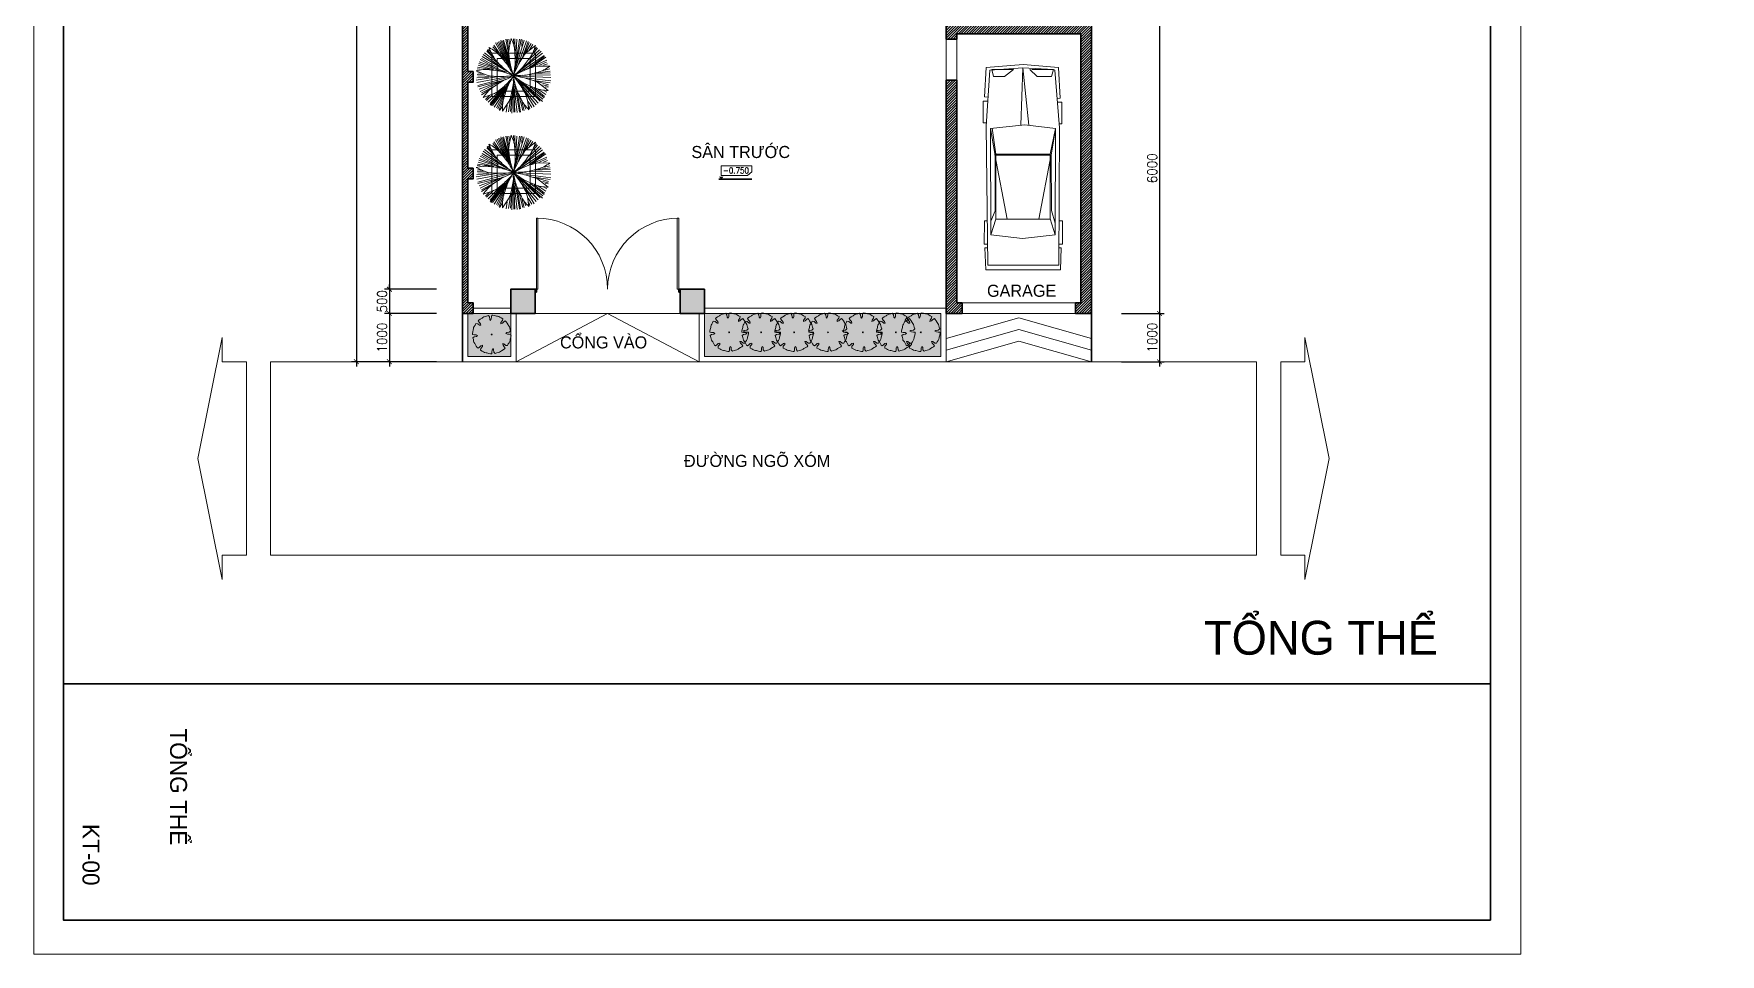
# Model space of a CAD drawing. Header units: millimetres. Extents: x -529782 to -142003, y -492574 to -273331.
# Drawn here: x -292566 to -257706, y -335362 to -316331 of the extents above; entities that cross this region are included whole.
import ezdxf
from ezdxf.enums import TextEntityAlignment as Align

# ---------------------------------------------------------------- set-up
doc = ezdxf.new("R2010")
doc.units = ezdxf.units.MM
doc.header["$LTSCALE"] = 500
doc.header["$MEASUREMENT"] = 0
doc.header["$PDMODE"] = 3
doc.layers.get('0').update_dxf_attribs({"linetype": 'CONTINUOUS', "lineweight": 13})
doc.layers.get('Defpoints').update_dxf_attribs({"color": 255, "linetype": 'CONTINUOUS', "lineweight": 13})
for name, color, linetype, lineweight in [('1.cat 30', 30, 'CONTINUOUS', 35), ('2.thay 145', 145, 'CONTINUOUS', 18), ('3.manh 08', 8, 'CONTINUOUS', 9), ('4.dim 08', 8, 'CONTINUOUS', 13), ('8.vat lieu 08', 8, 'CONTINUOUS', 5), ('9.text \xad white', 7, 'CONTINUOUS', 15), ('CA.manh 08', 8, 'CONTINUOUS', 9), ('CA.thay 145', 145, 'CONTINUOUS', 18), ('noithat', 15, 'CONTINUOUS', 9)]:
    doc.layers.add(name, color=color, linetype=linetype, lineweight=lineweight)
doc.styles.add('CA.JSC1', font='')
doc.styles.get("Standard").update_dxf_attribs({"font": 'txt.shx', "width": 0.9})
doc.styles.get('CA.JSC1').set_extended_font_data('.VnAvantH')
doc.dimstyles.new('CA 100', dxfattribs={"dimscale": 0, "dimtxt": 200, "dimasz": 100, "dimexe": 100, "dimexo": 0, "dimgap": 50, "dimtad": 1, "dimdec": 0, "dimzin": 0, "dimdsep": 46, "dimtxsty": 'Standard', "dimblk": 'ARCHTICK', "dimcen": 0.09, "dimdle": 100, "dimclrd": 256, "dimclre": 256, "dimclrt": 7, "dimadec": 0, "dimazin": 0, "dimtfac": 1, "dimtdec": 0, "dimtix": 1, "dimtmove": 2, "dimatfit": 3, "dimldrblk": 'DOT', "dimfxl": 0, "dimtolj": 1, "dimtzin": 0, "dimarcsym": 0})
pattern_1 = [(45, (77087.74, 81619.594), (-26.5165043, 26.5165043), [])]

# ---------------------------------------------------------------- blocks, each defined once
blk = doc.blocks.new('A$C47C16F96')
at = {"color": 116}
for p, q in [((594, 1081), (363, 1405)), ((584, 1116), (397, 1451)), ((685, 931), (430, 1463)), ((681, 966), (459, 1475)), ((763, 798), (488, 1480)), ((681, 1047), (512, 1509)), ((714, 960), (546, 1498)), ((685, 1087), (565, 1509)), ((690, 1122), (613, 1527)), ((671, 1307), (642, 1527)), ((695, 1405), (676, 1527)), ((681, 1347), (724, 1543)), ((777, 1434), (767, 1538)), ((791, 839), (994, 1509)), ((806, 1289), (801, 1538)), ((806, 913), (892, 1527)), ((821, 1122), (840, 1527)), ((835, 1029), (931, 1527)), ((854, 960), (1037, 1492)), ((941, 1382), (950, 1515)), ((946, 1116), (1071, 1480)), ((994, 1202), (1095, 1457)), ((1027, 1255), (1133, 1440)), ((1065, 1273), (1223, 1397)), ((1100, 1307), (1167, 1417)), ((627, 845), (64, 1064)), ((391, 937), (83, 1110)), ((459, 931), (107, 1128)), ((734, 803), (122, 1168)), ((565, 913), (141, 1215)), ((526, 971), (170, 1249)), ((387, 1116), (219, 1283)), ((344, 1168), (228, 1312)), ((329, 1231), (257, 1318)), ((350, 1175), (264, 1356)), ((468, 1231), (344, 1370)), ((796, 781), (1403, 1191)), ((844, 827), (1341, 1283)), ((946, 908), (1369, 1243)), ((989, 885), (1456, 1093)), ((1095, 937), (1413, 1173)), ((1124, 1133), (1307, 1312)), ((1152, 960), (1442, 1157)), ((1182, 1238), (1264, 1341)), ((1186, 1283), (1244, 1365)), ((1311, 989), (1451, 1052)), ((185, 796), (0, 875)), ((459, 758), (2, 682)), ((257, 746), (11, 729)), ((599, 746), (11, 636)), ((79, 908), (21, 919)), ((170, 803), (21, 798)), ((276, 908), (25, 948)), ((122, 821), (30, 832)), ((320, 758), (30, 769)), ((729, 758), (35, 572)), ((367, 896), (40, 989)), ((584, 850), (54, 1029)), ((801, 740), (1278, 208)), ((873, 763), (1543, 735)), ((1023, 729), (1543, 665)), ((1095, 787), (1533, 792)), ((1206, 821), (1528, 832)), ((1268, 832), (1528, 867)), ((1320, 973), (1520, 968)), ((1389, 989), (1475, 1018)), ((1413, 885), (1519, 913)), ((488, 659), (35, 543)), ((522, 665), (60, 497)), ((555, 682), (83, 446)), ((363, 549), (107, 417)), ((324, 515), (112, 381)), ((336, 389), (146, 324)), ((271, 365), (189, 283)), ((334, 381), (213, 260)), ((531, 509), (247, 226)), ((594, 561), (286, 173)), ((560, 532), (286, 202)), ((719, 688), (300, 156)), ((657, 578), (334, 156)), ((627, 509), (372, 121)), ((608, 462), (416, 110)), ((580, 370), (445, 92)), ((724, 370), (666, 29)), ((758, 555), (734, 0)), ((763, 694), (844, 11)), ((767, 601), (777, 18)), ((772, 665), (801, 18)), ((782, 682), (892, 18)), ((849, 451), (917, 23)), ((873, 682), (1321, 249)), ((883, 370), (960, 52)), ((922, 659), (1374, 289)), ((931, 555), (1240, 173)), ((950, 625), (1369, 243)), ((955, 526), (1196, 127)), ((1124, 543), (1403, 318)), ((1191, 677), (1528, 625)), ((1201, 520), (1413, 347)), ((1259, 653), (1495, 584)), ((1273, 497), (1442, 388)), ((1329, 595), (1486, 470)), ((1379, 584), (1485, 561)), ((1413, 462), (1456, 434)), ((1427, 543), (1490, 538)), ((570, 301), (473, 69)), ((541, 145), (483, 52)), ((656, 209), (546, 41)), ((642, 168), (618, 23)), ((734, 336), (709, 35)), ((946, 237), (989, 52)), ((984, 185), (1023, 81)), ((1058, 269), (1089, 70)), ((1076, 243), (1152, 116)), ((1085, 150), (1105, 92))]:
    blk.add_line(p, q, dxfattribs=at)
for centre, radius, start, end in [((-374, 1048), 1205, 17.5089, 24.2912), ((393, 1290), 400, 5.7289, 17.5089), ((60, 1711), 1205, 338.0766, 344.8589), ((-302, 293), 1205, 55.1668, 61.9491), ((1746, 1941), 1593, 208.7574, 212.0393), ((157, 954), 400, 43.3868, 55.1668), ((4188, 4766), 5277, 224.0639, 225.8628), ((-1408, -526), 2555, 41.1845, 43.3868), ((-3370, -2243), 5162, 39.6351, 41.1845), ((-55, 503), 857, 30.9681, 39.6351), ((2255, 1101), 1593, 171.0995, 174.3813), ((5913, 1846), 5277, 186.4059, 188.2049), ((2090, 1294), 1414, 188.2049, 193.8541), ((-1751, 1075), 2555, 3.5266, 5.7289), ((-4353, 914), 5162, 1.9772, 3.5266), ((-50, 1063), 857, 353.3102, 1.9772), ((2120, 337), 1414, 148.7726, 154.4218), ((5422, -1666), 5277, 146.9737, 148.7726), ((2124, 83), 1593, 131.6672, 134.9491), ((-3098, 4135), 5162, 322.5449, 324.0943), ((-986, 2606), 2555, 324.0943, 326.2966), ((806, 1411), 400, 326.2966, 338.0766), ((283, -296), 1205, 96.8041, 103.5864), ((188, 503), 400, 85.0241, 96.8041), ((719, 2297), 1593, 250.3947, 253.6765), ((1, -1644), 2555, 82.8217, 85.0241), ((667, 6030), 5277, 265.7011, 267.5001), ((-325, -4230), 5162, 81.2724, 82.8217), ((498, 2171), 1414, 267.5001, 273.1493), ((328, 25), 857, 72.6053, 81.2724), ((1498, 1994), 1414, 225.8628, 231.512), ((434, 3340), 2585, 273.1493, 277.3272), ((26, -941), 1869, 66.7406, 72.6053), ((1386, -1004), 1869, 108.9873, 114.8521), ((2226, 2910), 2585, 231.512, 235.6899), ((-1190, 2440), 2585, 315.396, 319.5739), ((-923, -18), 1869, 25.1033, 30.9681), ((2339, -253), 1869, 146.6283, 152.493), ((3226, 1575), 2585, 193.8541, 198.032), ((-1804, 901), 2585, 353.037, 357.2149), ((-1056, 1181), 1869, 347.4454, 353.3102), ((3175, -169), 2585, 154.4218, 158.5997), ((-382, 2247), 1869, 308.0131, 313.8779), ((2616, 1054), 1869, 188.7187, 194.5835), ((-1231, -867), 2585, 35.1275, 39.3054), ((2034, -1481), 2585, 114.9851, 119.1631), ((821, 2645), 1869, 268.5764, 274.4412), ((1945, 2227), 1869, 231.2823, 237.147), ((410, -1790), 2585, 77.691, 81.8689), ((319, 1517), 857, 313.8779, 322.5449), ((1540, -420), 1414, 109.3359, 114.9851), ((660, -647), 1414, 72.0418, 77.691), ((899, 1635), 857, 274.4412, 283.1083), ((2819, -4065), 5277, 107.537, 109.3359), ((-77, 5828), 5162, 283.1083, 284.6576), ((-531, -4321), 5277, 70.2428, 72.0418), ((1382, -619), 1593, 92.2306, 95.5124), ((583, 3306), 2555, 284.6576, 286.8599), ((1208, 1244), 400, 286.8599, 298.6399), ((822, 1950), 1205, 298.6399, 305.4223), ((1143, -353), 1205, 139.0508, 145.8331), ((535, 174), 400, 127.2708, 139.0508), ((1840, -1540), 2555, 125.0685, 127.2708), ((-278, 1860), 1593, 292.6414, 295.9233), ((3338, -3674), 5162, 123.5191, 125.0685), ((-2826, 4588), 5277, 307.9479, 309.7468), ((960, -85), 857, 114.8521, 123.5191), ((-356, 1618), 1414, 309.7468, 315.396), ((3026, -400), 2555, 162.7094, 164.9118), ((5515, -1175), 5162, 161.1601, 162.7094), ((1441, 215), 857, 152.493, 161.1601), ((-4411, 1603), 5277, 345.5888, 347.3878), ((-642, 759), 1414, 347.3878, 353.037), ((1637, 799), 857, 194.5835, 203.2506), ((5592, 2498), 5162, 203.2506, 204.7999), ((-274, -193), 1414, 29.4782, 35.1275), ((1396, 1376), 857, 237.147, 245.8141), ((-3637, -2094), 5277, 27.6793, 29.4782), ((-498, -73), 1593, 12.3729, 15.6547), ((3160, 5303), 5162, 245.8141, 247.3634), ((2156, 2897), 2555, 247.3634, 249.5658), ((414, -709), 1593, 54.9364, 58.2182), ((1404, 878), 400, 249.5658, 261.3458), ((1525, 1674), 1205, 261.3458, 268.1281), ((1749, 114), 1205, 176.6918, 183.4741), ((946, 161), 400, 164.9118, 176.6918), ((-727, 999), 1593, 330.2824, 333.5642), ((3225, 1405), 2555, 204.7999, 207.0022), ((1306, 427), 400, 207.0022, 218.7822), ((1933, 930), 1205, 218.7822, 225.5646)]:
    blk.add_arc(centre, radius, start, end, dxfattribs=at)
blk = doc.blocks.new('A$C147C7500')
at = {"layer": 'noithat'}
for p, q in [((912, 4699), (65, 4634)), ((1719, 4634), (912, 4699)), ((24, 3958), (65, 4634)), ((147, 4569), (65, 3290)), ((904, 4626), (147, 4569)), ((236, 4423), (195, 4585)), ((692, 4585), (195, 4585)), ((692, 4585), (195, 4585)), ((489, 4423), (236, 4423)), ((692, 4585), (489, 4423)), ((904, 4626), (857, 3312)), ((1604, 4585), (904, 4626)), ((904, 4626), (1046, 3311)), ((1230, 4423), (1067, 4585)), ((1604, 4585), (1108, 4585)), ((1604, 4585), (1108, 4585)), ((1564, 4423), (1230, 4423)), ((1604, 4585), (1564, 4423)), ((1637, 4569), (1604, 4585)), ((1637, 4569), (1743, 3250)), ((1719, 4634), (1759, 3934)), ((24, 3958), (106, 3950)), ((1759, 3934), (1694, 3918)), ((0, 3861), (98, 3861)), ((0, 3861), (0, 3836)), ((0, 3787), (0, 3836)), ((0, 3836), (0, 3787)), ((0, 3706), (0, 3787)), ((0, 3787), (0, 3706)), ((0, 3608), (0, 3706)), ((0, 3706), (0, 3608)), ((0, 3608), (0, 3510)), ((0, 3510), (0, 3608)), ((0, 3510), (0, 3437)), ((0, 3437), (0, 3510)), ((1696, 3836), (1735, 3836)), ((1735, 3836), (1800, 3836)), ((1800, 3836), (1800, 3339)), ((0, 3437), (0, 3380)), ((0, 3380), (0, 3437)), ((0, 3380), (0, 3364)), ((0, 3364), (70, 3364)), ((65, 3290), (106, 106)), ((953, 3323), (163, 3233)), ((163, 3233), (269, 2614)), ((163, 3233), (171, 798)), ((204, 3242), (285, 2647)), ((1653, 3233), (953, 3323)), ((1653, 3233), (1531, 2647)), ((1645, 3176), (1556, 2623)), ((1645, 798), (1653, 3233)), ((1743, 3250), (1727, 106)), ((1767, 3339), (1735, 3339)), ((1800, 3339), (1767, 3339)), ((261, 2639), (544, 1157)), ((269, 2614), (269, 1352)), ((285, 2647), (285, 2623)), ((1531, 2647), (285, 2647)), ((285, 2623), (1531, 2623)), ((285, 2623), (285, 1157)), ((1556, 2639), (1272, 1157)), ((1531, 2647), (1531, 1165)), ((1531, 2623), (1531, 1157)), ((1556, 2623), (1564, 1360)), ((269, 1352), (170, 1109)), ((1645, 798), (1531, 1165)), ((1564, 1360), (1645, 1067)), ((24, 1124), (16, 586)), ((90, 1124), (24, 1124)), ((171, 798), (285, 1157)), ((896, 717), (171, 798)), ((285, 1157), (1531, 1157)), ((1645, 798), (896, 717)), ((1816, 1124), (1735, 1124)), ((1816, 586), (1816, 1124)), ((98, 586), (16, 586)), ((98, 505), (33, 505)), ((33, 505), (57, 0)), ((1727, 505), (1784, 505)), ((1735, 586), (1816, 586)), ((1767, 0), (1784, 505)), ((57, 0), (1767, 0)), ((1727, 106), (106, 106))]:
    blk.add_line(p, q, dxfattribs=at)
blk = doc.blocks.new('A$C4C885104')
at = {"color": 116}
for p, q in [((198, 1033), (174, 1007)), ((239, 1060), (198, 1033)), ((296, 1090), (239, 1060)), ((317, 1109), (296, 1090)), ((354, 1132), (317, 1109)), ((392, 1141), (354, 1132)), ((437, 1151), (392, 1141)), ((489, 1170), (437, 1151)), ((523, 1128), (489, 1170)), ((531, 1052), (523, 1128)), ((558, 1023), (531, 1052)), ((579, 1069), (558, 1023)), ((582, 1128), (579, 1069)), ((591, 1179), (582, 1128)), ((626, 1181), (591, 1179)), ((674, 1171), (626, 1181)), ((736, 1152), (674, 1171)), ((764, 1151), (736, 1152)), ((807, 1141), (764, 1151)), ((840, 1121), (807, 1141)), ((879, 1096), (840, 1121)), ((929, 1073), (879, 1096)), ((923, 1018), (929, 1073)), ((10, 674), (0, 625)), ((0, 625), (2, 590)), ((1, 590), (53, 582)), ((29, 735), (10, 674)), ((53, 523), (11, 488)), ((30, 763), (29, 735)), ((40, 806), (30, 763)), ((60, 839), (40, 806)), ((53, 582), (112, 579)), ((129, 530), (53, 523)), ((85, 878), (60, 839)), ((108, 928), (85, 878)), ((163, 922), (108, 928)), ((112, 579), (158, 558)), ((158, 558), (129, 530)), ((222, 874), (163, 922)), ((174, 1007), (204, 964)), ((204, 964), (244, 921)), ((262, 873), (222, 874)), ((244, 921), (262, 873)), ((874, 919), (875, 959)), ((922, 937), (874, 919)), ((875, 959), (923, 1018)), ((965, 977), (922, 937)), ((1008, 1007), (965, 977)), ((1034, 983), (1008, 1007)), ((1024, 623), (1053, 650)), ((1070, 602), (1024, 623)), ((1061, 942), (1034, 983)), ((1053, 650), (1129, 658)), ((1091, 885), (1061, 942)), ((1129, 599), (1070, 602)), ((1110, 864), (1091, 885)), ((1133, 827), (1110, 864)), ((1129, 658), (1171, 693)), ((1180, 591), (1129, 599)), ((1142, 789), (1133, 827)), ((1152, 745), (1142, 789)), ((1171, 693), (1152, 745)), ((1172, 507), (1182, 555)), ((1182, 555), (1180, 590)), ((11, 488), (30, 436)), ((30, 436), (40, 392)), ((40, 392), (49, 354)), ((49, 354), (72, 316)), ((72, 316), (91, 296)), ((91, 296), (121, 239)), ((121, 239), (148, 198)), ((148, 198), (174, 174)), ((174, 174), (217, 204)), ((217, 204), (260, 244)), ((259, 163), (253, 108)), ((253, 108), (303, 85)), ((307, 222), (259, 163)), ((260, 244), (308, 261)), ((303, 85), (342, 60)), ((308, 261), (307, 222)), ((342, 60), (375, 40)), ((375, 40), (418, 30)), ((418, 30), (446, 29)), ((446, 29), (508, 10)), ((508, 10), (556, 0)), ((556, 0), (591, 2)), ((591, 1), (600, 53)), ((600, 53), (603, 111)), ((603, 111), (624, 158)), ((624, 158), (651, 129)), ((651, 129), (659, 53)), ((659, 53), (693, 11)), ((693, 11), (745, 30)), ((745, 30), (790, 40)), ((790, 40), (828, 49)), ((828, 49), (865, 72)), ((865, 72), (886, 91)), ((886, 91), (943, 121)), ((920, 307), (960, 307)), ((938, 260), (920, 307)), ((977, 217), (938, 260)), ((943, 121), (984, 148)), ((960, 307), (1019, 258)), ((1008, 174), (977, 217)), ((984, 148), (1008, 174)), ((1019, 258), (1074, 253)), ((1074, 253), (1097, 303)), ((1097, 303), (1122, 341)), ((1122, 341), (1142, 375)), ((1142, 375), (1152, 418)), ((1152, 418), (1153, 446)), ((1153, 446), (1172, 507))]:
    blk.add_line(p, q, dxfattribs=at)
blk.add_ellipse((591, 590), major_axis=(-12.3, 0), ratio=0.999017, dxfattribs=at)
blk = doc.blocks.new('ki hieu cost')
at = {"layer": '1.cat 30'}
blk.add_line((-119313, -196390), (-118176, -196390), dxfattribs=at)
at = {"layer": '3.manh 08'}
blk.add_lwpolyline([(-119227, -195934), (-119227, -196268), (-118320, -196268), (-118176, -196139), (-118176, -195934)], close=True, dxfattribs=at)
blk.add_solid([(-119313, -196299), (-119142, -196299), (-119227, -196390)], dxfattribs=at)
blk = doc.blocks.new('khung co loan')
at = {"layer": '1.cat 30'}
blk.add_lwpolyline([(1158, -14553), (1158, -303), (20658, -303), (20658, -14553)], close=True, dxfattribs=at)
blk.add_lwpolyline([(18298, -303), (18298, -14553)], dxfattribs=at)
at = {"layer": '3.manh 08'}
blk.add_lwpolyline([(0, -14850), (21000, -14850), (21000, 0), (0, 0)], close=True, dxfattribs=at)
blk = doc.blocks.new('_ArchTick')
at = {"color": 1, "linetype": 'ByBlock', "const_width": 0.15}
blk.add_lwpolyline([(-0.5, -0.5), (0.5, 0.5)], dxfattribs=at)
blk = doc.blocks.new('*D74')
at = {"layer": '4.dim 08', "lineweight": -2, "transparency": 16777216}
for p, q in [((-270085, -316113), (-269197, -316113)), ((-269297, -316013), (-269297, -322213)), ((-270085, -322113), (-269197, -322113))]:
    blk.add_line(p, q, dxfattribs=at)
at = {"layer": 'Defpoints', "color": 0, "transparency": 16777216}
for p in [(-270085, -316113), (-270085, -322113), (-269297, -322113)]:
    blk.add_point(p, dxfattribs=at)
at = {"layer": '4.dim 08', "lineweight": -2, "transparency": 16777216, "xscale": 100, "yscale": 100, "zscale": 100}
for p, rotation in [((-269297, -316113), 90), ((-269297, -322113), 270)]:
    blk.add_blockref('_ArchTick', p, dxfattribs=dict(at, rotation=rotation))
at = {"layer": '4.dim 08', "color": 7, "transparency": 16777216, "insert": (-269447, -319113), "char_height": 200, "attachment_point": 5, "rotation": 90}
blk.add_mtext('\\A1;6000', dxfattribs=at)
blk = doc.blocks.new('_DOT')
at = {"color": 1, "linetype": 'ByBlock'}
blk.add_line((-0.5, 0), (-1, 0), dxfattribs=at)
at = {"color": 1, "linetype": 'ByBlock', "const_width": 0.5}
blk.add_lwpolyline([(-0.25, 0, 1), (0.25, 0, 1)], format="xyb", close=True, dxfattribs=at)
blk = doc.blocks.new('*D75')
at = {"layer": '4.dim 08', "lineweight": -2, "transparency": 16777216}
for p, q in [((-269297, -322013), (-269297, -323213)), ((-270085, -322113), (-269197, -322113)), ((-270085, -323113), (-269197, -323113))]:
    blk.add_line(p, q, dxfattribs=at)
at = {"layer": 'Defpoints', "color": 0, "transparency": 16777216}
for p in [(-270085, -322113), (-270085, -323113), (-269297, -323113)]:
    blk.add_point(p, dxfattribs=at)
at = {"layer": '4.dim 08', "lineweight": -2, "transparency": 16777216, "xscale": 100, "yscale": 100, "zscale": 100}
for p, rotation in [((-269297, -322113), 90), ((-269297, -323113), 270)]:
    blk.add_blockref('_ArchTick', p, dxfattribs=dict(at, rotation=rotation))
at = {"layer": '4.dim 08', "color": 7, "transparency": 16777216, "insert": (-269447, -322613), "char_height": 200, "attachment_point": 5, "rotation": 90}
blk.add_mtext('\\A1;1000', dxfattribs=at)
blk = doc.blocks.new('*D84')
at = {"layer": '4.dim 08', "lineweight": -2, "transparency": 16777216}
for p, q in [((-285215, -308133), (-285215, -321713)), ((-284242, -308233), (-285315, -308233)), ((-284242, -321613), (-285315, -321613))]:
    blk.add_line(p, q, dxfattribs=at)
at = {"layer": 'Defpoints', "color": 0, "transparency": 16777216}
for p in [(-284242, -308233), (-285215, -321613), (-284242, -321613)]:
    blk.add_point(p, dxfattribs=at)
at = {"layer": '4.dim 08', "lineweight": -2, "transparency": 16777216, "xscale": 100, "yscale": 100, "zscale": 100}
for p, rotation in [((-285215, -308233), 90), ((-285215, -321613), 270)]:
    blk.add_blockref('_ArchTick', p, dxfattribs=dict(at, rotation=rotation))
at = {"layer": '4.dim 08', "color": 7, "transparency": 16777216, "insert": (-285365, -314923), "char_height": 200, "attachment_point": 5, "rotation": 90}
blk.add_mtext('\\A1;13380', dxfattribs=at)
blk = doc.blocks.new('*D85')
at = {"layer": '4.dim 08', "lineweight": -2, "transparency": 16777216}
for p, q in [((-284242, -321613), (-285315, -321613)), ((-285215, -321613), (-285215, -321513)), ((-285215, -321613), (-285215, -322113)), ((-284242, -322113), (-285315, -322113)), ((-285215, -322113), (-285215, -322213))]:
    blk.add_line(p, q, dxfattribs=at)
at = {"layer": 'Defpoints', "color": 0, "transparency": 16777216}
for p in [(-284242, -321613), (-285215, -322113), (-284242, -322113)]:
    blk.add_point(p, dxfattribs=at)
at = {"layer": '4.dim 08', "lineweight": -2, "transparency": 16777216, "xscale": 100, "yscale": 100, "zscale": 100}
for p, rotation in [((-285215, -321613), 270), ((-285215, -322113), 90)]:
    blk.add_blockref('_ArchTick', p, dxfattribs=dict(at, rotation=rotation))
at = {"layer": '4.dim 08', "color": 7, "transparency": 16777216, "insert": (-285365, -321863), "char_height": 200, "attachment_point": 5, "rotation": 90}
blk.add_mtext('\\A1;500', dxfattribs=at)
blk = doc.blocks.new('*D86')
at = {"layer": '4.dim 08', "lineweight": -2, "transparency": 16777216}
for p, q in [((-285215, -322013), (-285215, -323213)), ((-284242, -322113), (-285315, -322113)), ((-284242, -323113), (-285315, -323113))]:
    blk.add_line(p, q, dxfattribs=at)
at = {"layer": 'Defpoints', "color": 0, "transparency": 16777216}
for p in [(-284242, -322113), (-285215, -323113), (-284242, -323113)]:
    blk.add_point(p, dxfattribs=at)
at = {"layer": '4.dim 08', "lineweight": -2, "transparency": 16777216, "xscale": 100, "yscale": 100, "zscale": 100}
for p, rotation in [((-285215, -322113), 90), ((-285215, -323113), 270)]:
    blk.add_blockref('_ArchTick', p, dxfattribs=dict(at, rotation=rotation))
at = {"layer": '4.dim 08', "color": 7, "transparency": 16777216, "insert": (-285365, -322613), "char_height": 200, "attachment_point": 5, "rotation": 90}
blk.add_mtext('\\A1;1000', dxfattribs=at)
blk = doc.blocks.new('*D87')
at = {"layer": '4.dim 08', "lineweight": -2, "transparency": 16777216}
for p, q in [((-284242, -297113), (-285997, -297113)), ((-285897, -297013), (-285897, -323213)), ((-284242, -323113), (-285997, -323113))]:
    blk.add_line(p, q, dxfattribs=at)
at = {"layer": 'Defpoints', "color": 0, "transparency": 16777216}
for p in [(-284242, -297113), (-285897, -323113), (-284242, -323113)]:
    blk.add_point(p, dxfattribs=at)
at = {"layer": '4.dim 08', "lineweight": -2, "transparency": 16777216, "xscale": 100, "yscale": 100, "zscale": 100}
for p, rotation in [((-285897, -297113), 90), ((-285897, -323113), 270)]:
    blk.add_blockref('_ArchTick', p, dxfattribs=dict(at, rotation=rotation))
at = {"layer": '4.dim 08', "color": 7, "transparency": 16777216, "insert": (-286047, -310113), "char_height": 200, "attachment_point": 5, "rotation": 90}
blk.add_mtext('\\A1;26000', dxfattribs=at)

msp = doc.modelspace()

# ---------------------------------------------------------------- hatches: boundary and pattern name
at = {"layer": '4.dim 08'}
h = msp.add_hatch(dxfattribs=at)
h.set_pattern_fill('ANSI31', color=251, scale=300, style=0)
h.set_pattern_definition(pattern_1)
h.paths.add_polyline_path([(-276124.6, -297112.9), (-283704.6, -297112.9), (-283704.6, -297332.9), (-283704.6, -322112.9), (-283484.6, -322112.9), (-283484.6, -321892.9), (-283594.6, -321892.9), (-283594.6, -319332.9), (-283484.6, -319332.9), (-283484.6, -319112.9), (-283594.6, -319112.9), (-283594.6, -317332.9), (-283484.6, -317332.9), (-283484.6, -317112.9), (-283594.6, -317112.9), (-283594.6, -315332.9), (-283484.6, -315332.9), (-283484.6, -315112.9), (-283594.6, -315112.9), (-283594.6, -312332.9), (-283484.6, -312332.9), (-283484.6, -312112.9), (-283594.6, -312112.9), (-283594.6, -309332.9), (-283484.6, -309332.9), (-283484.6, -309112.9), (-283594.6, -309112.9), (-283594.6, -306332.9), (-283484.6, -306332.9), (-283484.6, -306112.9), (-283594.6, -306112.9), (-283594.6, -303332.9), (-283484.6, -303332.9), (-283484.6, -303112.9), (-283594.6, -303112.9), (-283594.6, -300332.9), (-283484.6, -300332.9), (-283484.6, -300112.9), (-283594.6, -300112.9), (-283594.6, -297332.9), (-283484.6, -297332.9), (-283484.6, -297222.9), (-280704.6, -297222.9), (-280704.6, -297332.9), (-280484.6, -297332.9), (-280484.6, -297222.9), (-277704.6, -297222.9), (-277704.6, -297332.9), (-277484.6, -297332.9), (-277484.6, -297222.9), (-276124.6, -297222.9)])
h = msp.add_hatch(dxfattribs=at)
h.set_pattern_fill('ANSI31', color=251, scale=300, style=0)
h.set_pattern_definition(pattern_1)
h.paths.add_polyline_path([(-270704.6, -316112.9), (-273704.6, -316112.9), (-273704.6, -316442.9), (-273484.6, -316442.9), (-273484.6, -316332.9), (-270924.6, -316332.9), (-270924.6, -321892.9), (-271034.6, -321892.9), (-271034.6, -322112.9), (-270704.6, -322112.9)])
h.paths.add_polyline_path([(-273484.6, -317292.9), (-273704.6, -317292.9), (-273704.6, -322112.9), (-273374.6, -322112.9), (-273374.6, -321892.9), (-273484.6, -321892.9)], flags=17)
at = {"layer": '8.vat lieu 08'}
h = msp.add_hatch(color=251, dxfattribs=at)
h.paths.add_polyline_path([(-282204.6, -321612.9), (-282704.6, -321612.9), (-282704.6, -322112.9), (-282204.6, -322112.9)])
h.paths.add_polyline_path([(-278704.6, -321612.9), (-279204.6, -321612.9), (-279204.6, -321672.9), (-279204.6, -322112.9), (-278704.6, -322112.9)])
h = msp.add_hatch(dxfattribs=at)
h.set_pattern_fill('CROSS', color=250, scale=200, style=0)
h.set_pattern_definition([(0, (54879.74, 83061.094), (50, 50), [25, -75]), (90, (54892.24, 83048.594), (-50, 50), [25, -75])])
h.paths.add_polyline_path([(-273814.6, -322112.9), (-278704.6, -322112.9), (-278704.6, -323002.9), (-273814.6, -323002.9)])
h.paths.add_polyline_path([(-282704.6, -322112.9), (-283594.6, -322112.9), (-283594.6, -323002.9), (-282704.6, -323002.9)])

# ---------------------------------------------------------------- linework, layer by layer
at = {"layer": '1.cat 30'}
for p, q in [((-283704.6, -323112.9), (-283704.6, -297112.9)), ((-270704.6, -297112.9), (-270704.6, -323112.9)), ((-283594.6, -317112.9), (-283594.6, -315332.9)), ((-273484.6, -316442.9), (-273704.6, -316442.9)), ((-283594.6, -319112.9), (-283594.6, -317332.9)), ((-273484.6, -317292.9), (-273704.6, -317292.9)), ((-283594.6, -321892.9), (-283594.6, -319332.9)), ((-273374.6, -321892.9), (-273374.6, -322112.9)), ((-271034.6, -321892.9), (-271034.6, -322112.9))]:
    msp.add_line(p, q, dxfattribs=at)
for points in [[(-273704.6, -316442.9), (-273704.6, -316112.9), (-270704.6, -316112.9), (-270704.6, -322112.9), (-271034.6, -322112.9)], [(-273484.6, -316442.9), (-273484.6, -316332.9), (-270924.6, -316332.9), (-270924.6, -321892.9), (-271034.6, -321892.9)], [(-283594.6, -317332.9), (-283484.6, -317332.9), (-283484.6, -317112.9), (-283594.6, -317112.9)], [(-273374.6, -322112.9), (-273704.6, -322112.9), (-273704.6, -317292.9)], [(-273374.6, -321892.9), (-273484.6, -321892.9), (-273484.6, -317292.9)], [(-283594.6, -319332.9), (-283484.6, -319332.9), (-283484.6, -319112.9), (-283594.6, -319112.9)], [(-283704.6, -322112.9), (-283484.6, -322112.9), (-283484.6, -321892.9), (-283594.6, -321892.9)]]:
    msp.add_lwpolyline(points, dxfattribs=at)
for points in [[(-282204.6, -322112.9), (-282704.6, -322112.9), (-282704.6, -321612.9), (-282204.6, -321612.9)], [(-282204.6, -321672.9), (-282174.6, -321672.9), (-282174.6, -321612.9), (-282204.6, -321612.9)], [(-279234.6, -321672.9), (-279204.6, -321672.9), (-279204.6, -321612.9), (-279234.6, -321612.9)], [(-278704.6, -322112.9), (-279204.6, -322112.9), (-279204.6, -321612.9), (-278704.6, -321612.9)]]:
    msp.add_lwpolyline(points, close=True, dxfattribs=at)
at = {"layer": '4.dim 08', "color": 250}
for p, q in [((-282204.6, -322112.9), (-279204.6, -322112.9)), ((-282594.6, -323112.9), (-278814.6, -323112.9)), ((-273704.6, -323112.9), (-270704.6, -323112.9))]:
    msp.add_line(p, q, dxfattribs=at)
msp.add_lwpolyline([(-273704.6, -316442.9), (-273484.6, -316442.9), (-273484.6, -317292.9), (-273704.6, -317292.9)], close=True, dxfattribs=at)
for points in [[(-282594.6, -323112.9), (-280704.6, -322112.9), (-278814.6, -323112.9)], [(-273704.6, -322630.9), (-272204.6, -322201.9), (-270704.6, -322630.9)], [(-273704.6, -322871.9), (-272204.6, -322442.9), (-270704.6, -322871.9)], [(-273704.6, -323112.9), (-272204.6, -322683.9), (-270704.6, -323112.9)]]:
    msp.add_lwpolyline(points, dxfattribs=at)
for centre, start, end in [((-282174.6, -321612.9), 0, 90), ((-279234.6, -321612.9), 90, 180)]:
    msp.add_arc(centre, 1470, start, end, dxfattribs=at)
at = {"layer": 'CA.thay 145'}
for p, q in [((-283484.6, -322002.9), (-282704.6, -322002.9)), ((-278704.6, -322002.9), (-273704.6, -322002.9)), ((-283594.6, -322112.9), (-282204.6, -322112.9)), ((-283594.6, -323002.9), (-283594.6, -322112.9)), ((-282704.6, -322112.9), (-282704.6, -323002.9)), ((-282594.6, -322112.9), (-282594.6, -323112.9)), ((-279204.6, -322112.9), (-273814.6, -322112.9)), ((-278814.6, -322112.9), (-278814.6, -323112.9)), ((-278704.6, -322112.9), (-278704.6, -323002.9)), ((-273814.6, -322112.9), (-273814.6, -323002.9)), ((-273704.6, -322112.9), (-273704.6, -323112.9)), ((-283704.6, -323112.9), (-287670.8, -323112.9)), ((-287670.8, -323112.9), (-287670.8, -327112.9)), ((-282594.6, -323112.9), (-283704.6, -323112.9)), ((-283594.6, -323002.9), (-282704.6, -323002.9)), ((-273704.6, -323112.9), (-278814.6, -323112.9)), ((-278704.6, -323002.9), (-273814.6, -323002.9)), ((-270704.6, -323112.9), (-267290.3, -323112.9)), ((-267290.3, -323112.9), (-267290.3, -327112.9)), ((-267290.3, -327112.9), (-287670.8, -327112.9))]:
    msp.add_line(p, q, dxfattribs=at)
for points in [[(-283094.6, -317631.5), (-282194.6, -317631.5), (-282194.6, -316731.5), (-283094.6, -316731.5)], [(-282984.6, -317521.5), (-282304.6, -317521.5), (-282304.6, -316841.5), (-282984.6, -316841.5)], [(-283094.6, -319631.5), (-282194.6, -319631.5), (-282194.6, -318731.5), (-283094.6, -318731.5)], [(-282984.6, -319521.5), (-282304.6, -319521.5), (-282304.6, -318841.5), (-282984.6, -318841.5)], [(-282144.6, -321612.9), (-282144.6, -320142.9), (-282174.6, -320142.9), (-282174.6, -321612.9)], [(-279264.6, -321612.9), (-279264.6, -320142.9), (-279234.6, -320142.9), (-279234.6, -321612.9)], [(-273374.6, -321892.9), (-271034.6, -321892.9), (-271034.6, -322112.9), (-273374.6, -322112.9)], [(-288170.8, -323112.9), (-288670.8, -323112.9), (-288670.8, -322612.9), (-289170.8, -325112.9), (-288670.8, -327612.9), (-288670.8, -327112.9), (-288170.8, -327112.9)], [(-266790.3, -323112.9), (-266290.3, -323112.9), (-266290.3, -322612.9), (-265790.3, -325112.9), (-266290.3, -327612.9), (-266290.3, -327112.9), (-266790.3, -327112.9)]]:
    msp.add_lwpolyline(points, close=True, dxfattribs=at)

# ---------------------------------------------------------------- block references
at = {"layer": '2.thay 145', "xscale": 2.06987448502332, "yscale": 2.069874485139735, "zscale": 2.069874485098825, "rotation": 270}
msp.add_blockref('khung co loan', (-261828.4, -291894.3), dxfattribs=at)
at = {"layer": '2.thay 145', "xscale": 0.5999999999767169, "yscale": 0.6000000000058208, "zscale": 0.6000000000000001}
msp.add_blockref('ki hieu cost', (-206818, -201503.7), dxfattribs=at)
at = {"layer": 'noithat'}
for p in [(-283419.8, -317973.1), (-283419.8, -319973.1)]:
    msp.add_blockref('A$C47C16F96', p, dxfattribs=at)
for name, p, xscale, yscale, zscale in [('A$C147C7500', (-272938.5, -321210.6), 0.9024999999965075, 0.9024999999965075, 0.9025), ('A$C4C885104', (-278592.8, -322902.7), 0.6761215999722481, 0.6761216000304557, 0.6761215999999999), ('A$C4C885104', (-277931.3, -322902.7), 0.6761215999722481, 0.6761216000304557, 0.6761215999999999), ('A$C4C885104', (-277247.3, -322902.7), 0.6761215999722481, 0.6761216000304557, 0.6761215999999999), ('A$C4C885104', (-276548.3, -322902.7), 0.6761215999722481, 0.6761216000304557, 0.6761215999999999), ('A$C4C885104', (-275830.3, -322902.7), 0.6761215999722481, 0.6761216000304557, 0.6761215999999999), ('A$C4C885104', (-275146.8, -322902.7), 0.6761215999722481, 0.6761216000304557, 0.6761215999999999), ('A$C4C885104', (-274631.8, -322902.7), 0.6761215999722481, 0.6761216000304557, 0.6761215999999999), ('A$C4C885104', (-283499.8, -322948.7), 0.6761215999722481, 0.6761216000304557, 0.6761215999999999)]:
    msp.add_blockref(name, p, dxfattribs=dict(at, xscale=xscale, yscale=yscale, zscale=zscale))

# ---------------------------------------------------------------- texts
at = {"layer": '9.text \xad white', "style": 'CA.JSC1'}
for s, height, p in [('s©n tr\xadíc', 250, (-278971.3, -318901.7)), ('garage', 250, (-272861.8, -321769.7)), ('cæng vµo', 250, (-281687.8, -322837.2)), ('®\xadêng ngâ xãm', 250, (-279125.8, -325287.2)), ('tæng thÓ', 700, (-268377.2, -329168.6))]:
    msp.add_text(s, height=height, dxfattribs=at).set_placement(p)
msp.add_text('tæng thÓ', height=350, rotation=270, dxfattribs=at).set_placement((-289747.5, -330691))
msp.add_text('kt-00', height=350, rotation=270, dxfattribs=at).set_placement((-291557.8, -333303.9), align=Align.CENTER)
at = {"layer": '9.text \xad white', "lineweight": 100, "insert": (-278319, -319099.5), "char_height": 120, "width": 546.9, "attachment_point": 1}
msp.add_mtext('-0.750', dxfattribs=at)
at = {"layer": 'CA.manh 08', "color": 7, "insert": (-257705.8, -330256.8), "char_height": 35, "width": 245.397, "attachment_point": 1}
msp.add_mtext('\\A1;', dxfattribs=at)

# ---------------------------------------------------------------- dimensions: what is measured, and where the dimension line sits
at = {"layer": '4.dim 08', "color": 251}
for base, p1, p2, picture, middle in [((-285897.3, -323112.9), (-284242.3, -297112.9), (-284242.3, -323112.9), '*D87', (-286047.3, -310112.9)), ((-285215.3, -321612.9), (-284242.3, -308232.9), (-284242.3, -321612.9), '*D84', (-285365.3, -314922.9)), ((-269297.3, -322112.9), (-270085.3, -316112.9), (-270085.3, -322112.9), '*D74', (-269447.3, -319112.9)), ((-285215.3, -322112.9), (-284242.3, -321612.9), (-284242.3, -322112.9), '*D85', (-285365.3, -321862.9)), ((-285215.3, -323112.9), (-284242.3, -322112.9), (-284242.3, -323112.9), '*D86', (-285365.3, -322612.9)), ((-269297.3, -323112.9), (-270085.3, -322112.9), (-270085.3, -323112.9), '*D75', (-269447.3, -322612.9))]:
    dim = msp.add_linear_dim(base=base, p1=p1, p2=p2, angle=90, dimstyle='CA 100', override={"dimscale": 1}, dxfattribs=at)
    dim.commit()
    dim.dimension.update_dxf_attribs({"geometry": picture, "text_midpoint": middle})

doc.saveas('drawing.dxf')
